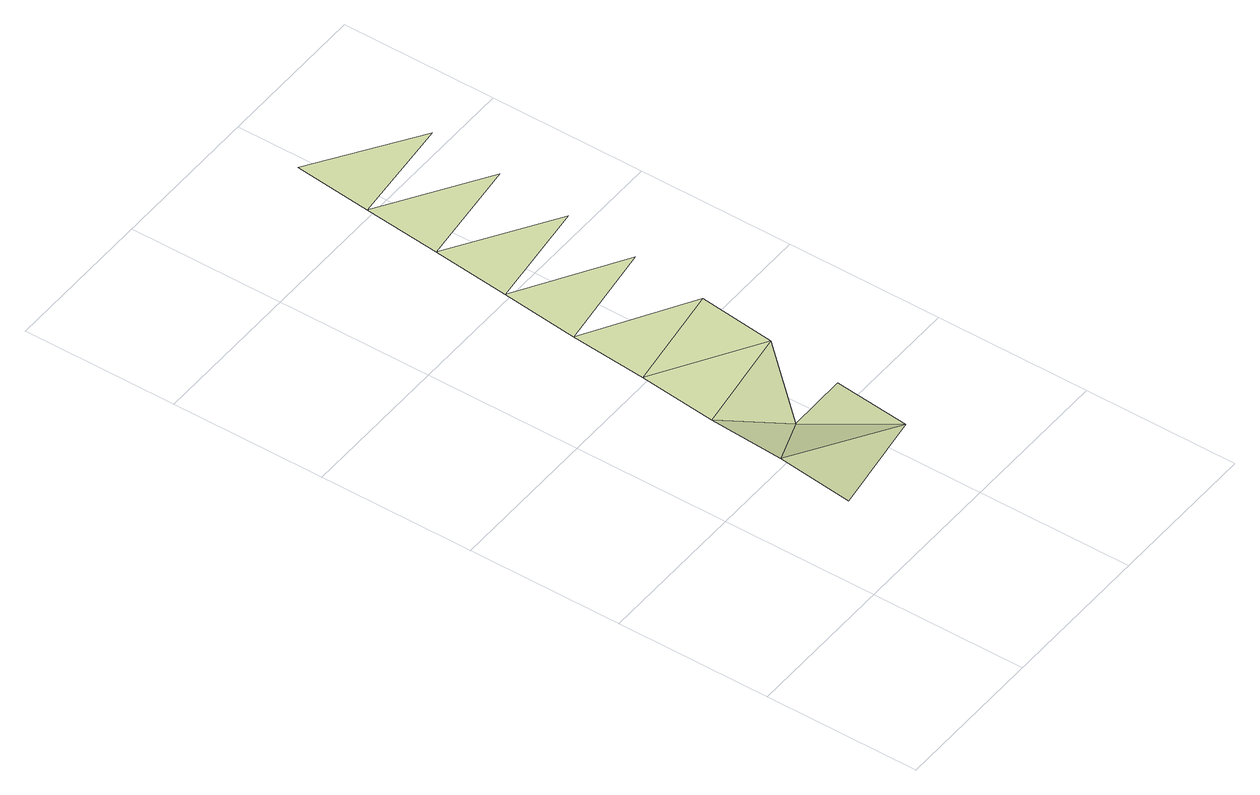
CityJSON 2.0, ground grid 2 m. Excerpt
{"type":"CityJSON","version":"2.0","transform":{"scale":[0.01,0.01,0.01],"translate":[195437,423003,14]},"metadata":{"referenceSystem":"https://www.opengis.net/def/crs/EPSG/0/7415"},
"CityObjects":{
"landuse1":{"type":"LandUse","attributes":{"3df_class":"Terrain","bgt_status":"bestaand","bgt_functie":"berm","relatievehoogteligging":0,"bgt_fysiekvoorkomen":"groenvoorziening","ondersteunendwegdeeloptalud":"false","plus_fysiekvoorkomen":"gras- en kruidachtigen","aantal_punten":0},"geometry":[{"type":"MultiSurface","lod":"1","boundaries":[[[0,1,2]],[[2,3,4]],[[2,1,3]],[[4,5,6]],[[3,5,4]],[[1,7,3]],[[6,8,9]],[[5,8,6]],[[9,10,11]],[[11,12,13]],[[13,14,15]],[[15,16,17]]]}]}
},
"vertices":[
[86,95,35],[231,122,24],[97,195,36],[172,228,12],[109,296,29],[254,321,23],[120,397,29],[242,222,23],[265,420,24],[131,498,26],[276,519,23],[143,599,25],[288,618,21],[154,700,25],[299,718,21],[165,801,24],[310,817,20],[177,902,23]
]}
